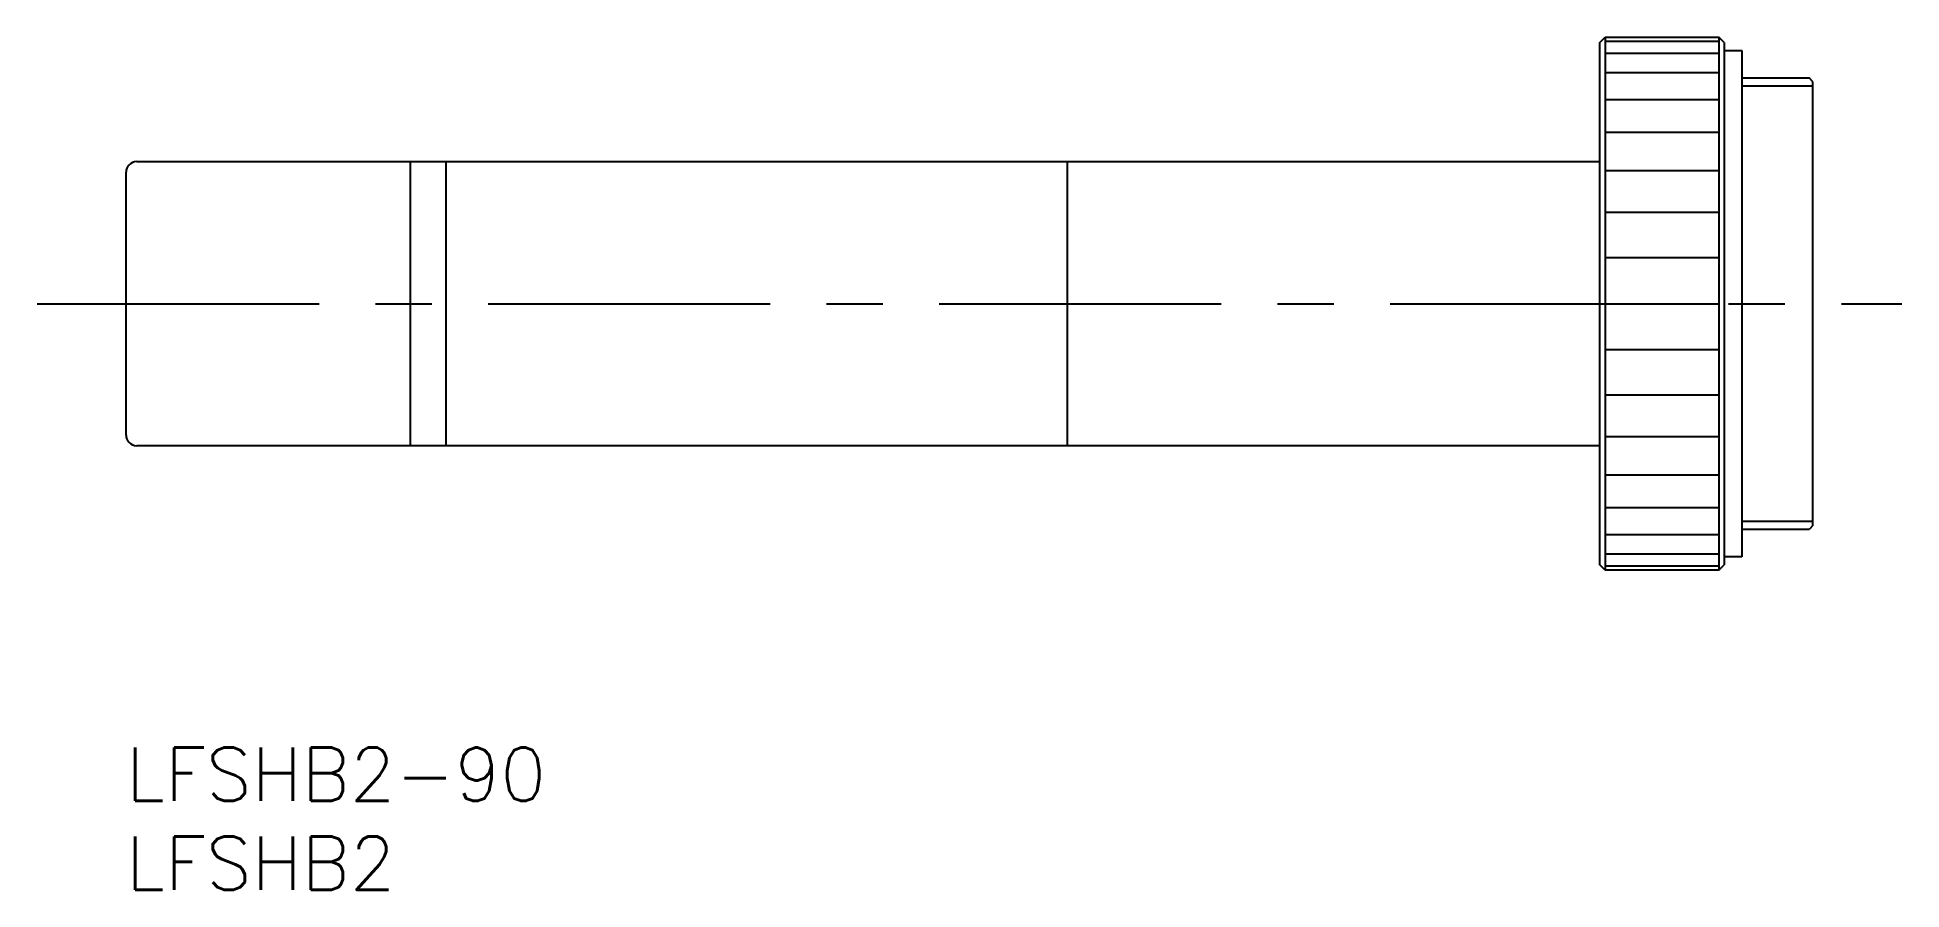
# Model space of a CAD drawing. Extents: x -5 to 100, y -8 to 40.
import ezdxf

# ---------------------------------------------------------------- set-up
doc = ezdxf.new("R2010")
doc.units = 0
doc.header["$LTSCALE"] = 0.5
doc.linetypes.add('CENTER', pattern=[50.8, 31.75, -6.35, 6.35, -6.35])
for name, color, linetype in [('MSM_CENTER', 1, 'CENTER'), ('MSM_CONTINUOUS', 7, 'CONTINUOUS'), ('MSM_NARROW', 5, 'CONTINUOUS'), ('MSM_PART_NUMBER', 7, 'CONTINUOUS')]:
    doc.layers.add(name, color=color, linetype=linetype)
doc.styles.get("Standard").update_dxf_attribs({"font": 'txt.shx', "height": 3, "bigfont": 'bigfont.shx'})

# ---------------------------------------------------------------- blocks, each defined once
blk = doc.blocks.new('*U3')
at = {"layer": 'MSM_PART_NUMBER'}
blk.add_text('LFSHB2-90', height=3, dxfattribs=at).set_placement((0, -3))
blk = doc.blocks.new('*U4')
at = {"layer": 'MSM_PART_NUMBER'}
blk.add_text('LFSHB2', height=3, dxfattribs=at).set_placement((0, -8))

msp = doc.modelspace()

# ---------------------------------------------------------------- linework, layer by layer
at = {"layer": 'MSM_CENTER'}
msp.add_line((-5, 25), (100, 25), dxfattribs=at)
at = {"layer": 'MSM_CONTINUOUS'}
for p, q in [((83, 39.7), (83.3, 40)), ((83.3, 40), (89.7, 40)), ((83.3, 40), (83.3, 10)), ((90, 39.7), (89.7, 40)), ((89.7, 40), (89.7, 10)), ((83, 10.3), (83, 39.7)), ((90, 39.7), (90, 10.3)), ((90, 39.25), (91, 39.25)), ((91, 39.25), (91, 10.75)), ((94.8, 37.7), (91, 37.7)), ((95, 37.5), (94.8, 37.7)), ((95, 12.5), (95, 37.5)), ((0.6, 33), (83, 33)), ((16, 33), (16, 17)), ((18, 33), (18, 17)), ((53, 33), (53, 17)), ((0, 17.6), (0, 32.4)), ((83, 17), (0.6, 17)), ((91, 12.3), (94.8, 12.3)), ((95, 12.5), (94.8, 12.3)), ((91, 10.75), (90, 10.75)), ((83.3, 10), (83, 10.3)), ((89.7, 10), (83.3, 10)), ((89.7, 10), (90, 10.3))]:
    msp.add_line(p, q, dxfattribs=at)
for centre, start, end in [((0.6, 32.4), 90, 180), ((0.6, 17.6), 180, 270)]:
    msp.add_arc(centre, 0.6, start, end, dxfattribs=at)
at = {"layer": 'MSM_NARROW'}
for p, q in [((89.7, 39.77), (83.3, 39.77)), ((83.3, 39.1), (89.7, 39.1)), ((89.7, 37.99), (83.3, 37.99)), ((91, 37.27), (95, 37.27)), ((83.3, 36.49), (89.7, 36.49)), ((89.7, 34.64), (83.3, 34.64)), ((83.3, 32.5), (89.7, 32.5)), ((89.7, 30.13), (83.3, 30.13)), ((83.3, 27.6), (89.7, 27.6)), ((83.3, 25), (89.7, 25)), ((89.7, 22.4), (83.3, 22.4)), ((83.3, 19.87), (89.7, 19.87)), ((89.7, 17.5), (83.3, 17.5)), ((83.3, 15.36), (89.7, 15.36)), ((89.7, 13.51), (83.3, 13.51)), ((95, 12.73), (91, 12.73)), ((83.3, 12.01), (89.7, 12.01)), ((89.7, 10.9), (83.3, 10.9)), ((83.3, 10.23), (89.7, 10.23))]:
    msp.add_line(p, q, dxfattribs=at)

# ---------------------------------------------------------------- block references
at = {"layer": 'MSM_CONTINUOUS'}
for name in ['*U3', '*U4']:
    msp.add_blockref(name, (0, 0), dxfattribs=at)

doc.saveas('drawing.dxf')
